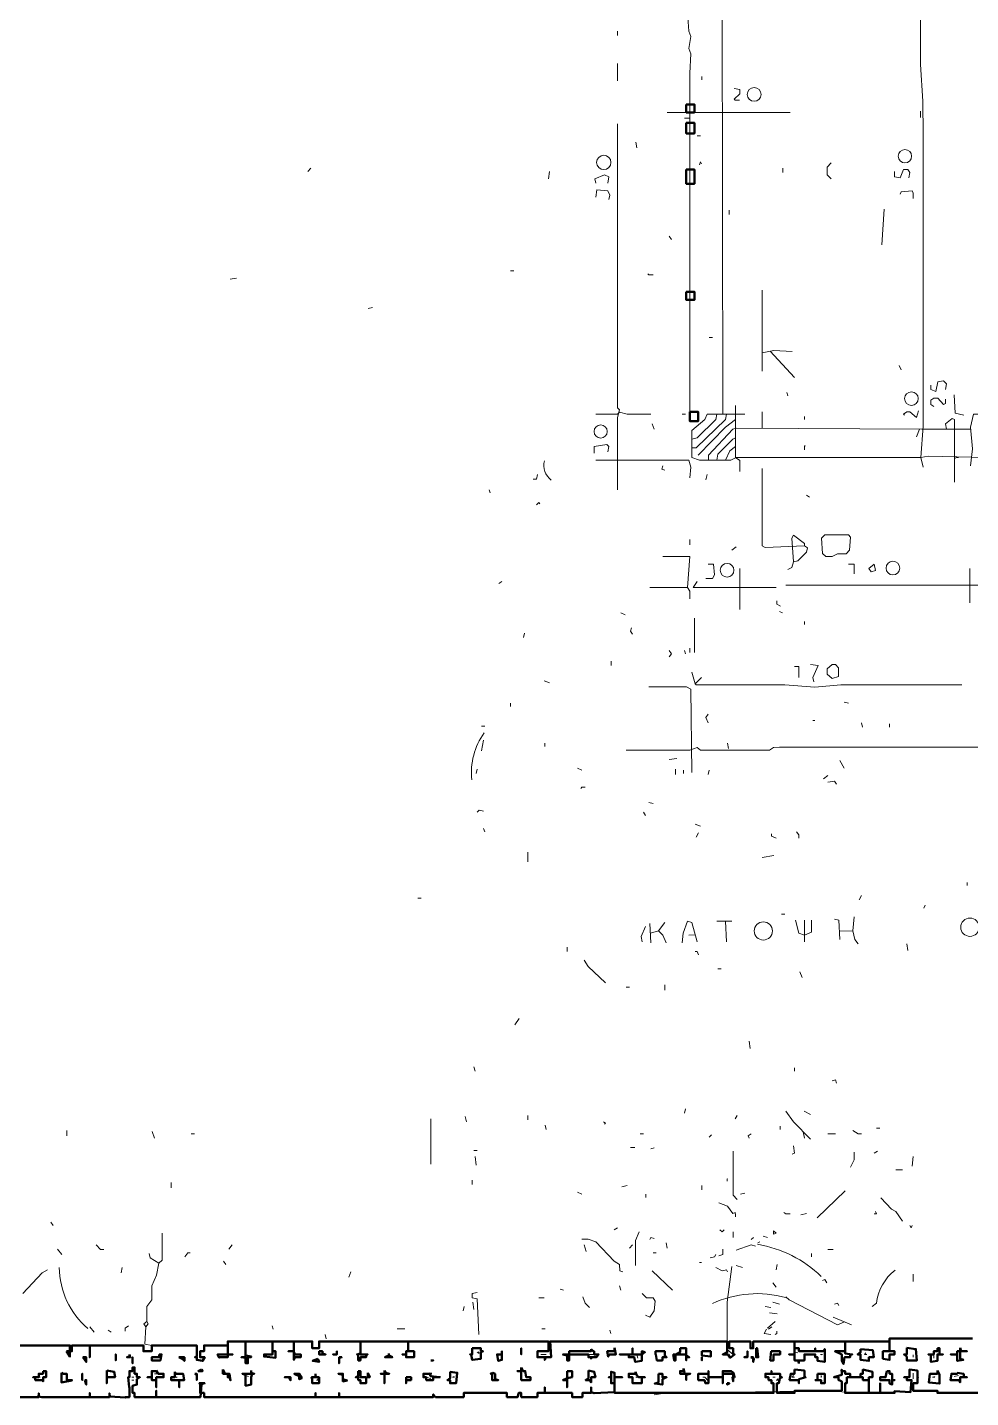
# Model space of a CAD drawing. Header units: metres. Extents: x 0.1 to 48.1, y 1.3 to 34.5.
# Drawn here: x 16.18 to 21.99, y 1.35 to 9.79 of the extents above; entities that cross this region are included whole.
import ezdxf

# ---------------------------------------------------------------- set-up
doc = ezdxf.new("R2010")
doc.units = ezdxf.units.M
doc.linetypes.add('DASHDOT', pattern=[1, 0.5, -0.25, 0, -0.25])
for name, color, linetype, lineweight in [('P2D_AXONES', 1, 'DASHDOT', 13), ('P2D_GRAMMES', 7, 'Continuous', 18), ('P2D_MIKRA', 8, 'Continuous', 13), ('P2D_TOIXOI', 7, 'Continuous', 50), ('P2D_TOXA', 7, 'Continuous', 18)]:
    doc.layers.add(name, color=color, linetype=linetype, lineweight=lineweight)

msp = doc.modelspace()

# ---------------------------------------------------------------- linework, layer by layer
at = {"layer": 'P2D_AXONES'}
msp.add_lwpolyline([(20.70294, 8.175209), (20.70294, 6.599346), (20.722277, 6.589372), (20.963123, 6.599346)], dxfattribs=at)
at = {"layer": 'P2D_GRAMMES'}
for p, q in [((20.456309, 10.70856), (20.459506, 7.411639)), ((20.875209, 9.270244), (20.117199, 9.270244)), ((21.453691, 8.673901), (21.440393, 8.454476)), ((20.752651, 7.798704), (20.901806, 7.636623)), ((21.673153, 7.318785), (21.653168, 7.270916)), ((20.565712, 6.459712), (20.565712, 6.207042)), ((21.9813, 6.459712), (21.9813, 6.246937)), ((22.205052, 6.356467), (20.848613, 6.356467)), ((20.285387, 6.153848), (20.285387, 5.941073)), ((20.26975, 5.821387), (20.290079, 5.748246)), ((21.269048, 4.312016), (21.260864, 4.225848)), ((20.010812, 4.27212), (20.017461, 4.152435)), ((20.064005, 4.225576), (20.014167, 4.211725)), ((20.103901, 4.27877), (20.064005, 4.225576)), ((20.423063, 4.285134), (20.516152, 4.285134)), ((20.476257, 4.285134), (20.482906, 4.159084)), ((20.963123, 4.292068), (20.963123, 4.159084)), ((21.178133, 4.225315), (21.260864, 4.225848)), ((20.250183, 4.198979), (20.29166, 4.201265)), ((18.661202, 3.068613), (18.661202, 2.789346)), ((20.955737, 2.988085), (20.963123, 2.948927)), ((21.214319, 2.623115), (21.04144, 2.456885)), ((20.689031, 2.310602), (20.675733, 2.303953)), ((20.02411, 2.131073), (20.150445, 2.011387)), ((21.407147, 1.931597), (21.38055, 1.911649)), ((21.141178, 1.845157), (21.254215, 1.798613))]:
    msp.add_line(p, q, dxfattribs=at)
for points in [[(20.183691, 9.885886), (20.243534, 9.885886), (20.250183, 9.771021), (20.263482, 9.737775), (20.250183, 9.664634), (20.263482, 9.631387), (20.257042, 9.511702), (20.257042, 7.42437)], [(21.267513, 9.903409), (21.673115, 9.903409), (21.67874, 9.884058), (21.67874, 9.564895), (21.693063, 9.338822), (21.694512, 9.132696), (21.694512, 7.337408), (21.679764, 7.143732), (21.694512, 7.084738)], [(19.811917, 9.199188), (19.811917, 7.450445), (19.824634, 7.437147), (19.811917, 7.390602), (19.811917, 6.945105)], [(20.888508, 7.796204), (20.775471, 7.802853), (20.70233, 7.789555)], [(21.88589, 7.530236), (21.892539, 7.417199), (21.945733, 7.403901)], [(20.538578, 7.463743), (20.538578, 7.144581), (20.565712, 7.124634), (20.565712, 7.058141)], [(19.678351, 7.411639), (19.811335, 7.41055), (19.824634, 7.423848), (19.871178, 7.411639), (20.017461, 7.411639)], [(23.277193, 6.078044), (23.189136, 6.087356), (23.149241, 6.052379), (22.09554, 6.052379), (22.09554, 6.891911), (22.078717, 7.143732), (21.726309, 7.15123), (21.679764, 7.143732), (20.542749, 7.143732), (20.509503, 7.127231), (20.316675, 7.127231), (20.26975, 7.144581), (20.26975, 7.310812), (20.349921, 7.377304), (20.36322, 7.411639), (20.595942, 7.411639)], [(20.423063, 7.411639), (20.416414, 7.377304), (20.303377, 7.264267), (20.26975, 7.257618)], [(20.482906, 7.411639), (20.476257, 7.377304), (20.296728, 7.203695), (20.26975, 7.203695)], [(20.538578, 7.377304), (20.476257, 7.330759), (20.30903, 7.15788), (20.30903, 7.15788)], [(21.888344, 6.991649), (21.888344, 7.377304), (21.872592, 7.383953), (21.832696, 7.350707), (21.839346, 7.318723)], [(21.985628, 7.091387), (21.998927, 7.197775), (21.985628, 7.330759), (22.005576, 7.411639), (22.271545, 7.411639), (22.258246, 7.383953), (22.05212, 7.177827), (22.045471, 7.143732), (22.043707, 6.00906), (24.399293, 6.00906)], [(21.98682, 7.318842), (21.686414, 7.318723), (20.542749, 7.32411), (20.522801, 7.317461), (20.371731, 7.15788), (20.371731, 7.127231)], [(20.538578, 7.264267), (20.522801, 7.257618), (20.429712, 7.164529), (20.423063, 7.127231)], [(20.538578, 7.211073), (20.502853, 7.184476), (20.476257, 7.127231)], [(19.678351, 7.127231), (20.250183, 7.127231), (20.263482, 7.084738), (20.256832, 7.018246)], [(21.888344, 7.137932), (21.899188, 7.143732), (21.912487, 7.143732)], [(20.895157, 6.499607), (20.885715, 6.64589), (20.895157, 6.665838), (20.963123, 6.612644), (20.963123, 6.599346)], [(20.963123, 6.599346), (20.981597, 6.586047), (20.974948, 6.55945), (20.921754, 6.506257), (20.895157, 6.499607)], [(20.243534, 6.341637), (20.257042, 6.533272), (20.090602, 6.533272)], [(20.895157, 6.499607), (20.885715, 6.466361), (20.861911, 6.453063)], [(20.010812, 6.341637), (20.243534, 6.341637), (20.257042, 6.320079), (20.257042, 6.273534)], [(20.303377, 6.379921), (20.27678, 6.341637), (20.78877, 6.341637)], [(20.329974, 5.788141), (20.290079, 5.748246), (20.296728, 5.741672), (20.841963, 5.741672), (21.028141, 5.728298), (21.187723, 5.741672), (21.932435, 5.741672)], [(20.26975, 5.20301), (20.263482, 5.715), (20.236885, 5.729629), (20.004162, 5.729629)], [(22.464372, 5.362592), (22.371283, 5.369241), (22.318089, 5.359006), (20.808717, 5.359006), (20.773398, 5.355942), (20.748874, 5.339727), (20.323325, 5.339727), (20.303377, 5.355942), (20.256832, 5.339727), (19.864529, 5.339727)], [(20.064005, 4.225576), (20.090602, 4.198979), (20.11055, 4.152435)], [(20.303377, 4.159084), (20.270131, 4.27877), (20.243534, 4.285419), (20.216937, 4.212277), (20.210288, 4.152435)], [(20.908455, 4.292068), (20.928403, 4.212277), (20.963123, 4.198979), (21.006531, 4.218927), (21.006531, 4.292068)], [(21.147827, 4.298717), (21.174424, 4.292068), (21.181073, 4.172382)], [(21.260864, 4.225848), (21.274162, 4.172382), (21.29411, 4.145785)], [(19.605209, 4.046047), (19.631806, 4.006152), (19.738194, 3.906414)], [(20.848613, 3.115157), (20.895157, 3.048665), (21.001545, 2.942277)], [(20.523795, 2.869136), (20.523795, 2.596518), (20.549398, 2.569921)], [(21.433743, 2.580962), (21.500236, 2.510079), (21.526832, 2.49678), (21.566728, 2.436937)], [(19.944319, 2.370445), (19.921477, 2.317251), (19.921477, 2.164319)], [(17.005366, 2.363796), (17.005366, 2.197565), (16.985419, 2.177618), (16.97212, 2.104476), (16.941914, 2.037984), (16.941914, 1.951545), (16.912277, 1.911649), (16.912277, 1.81856), (16.89233, 1.805262), (16.905628, 1.785314), (16.898979, 1.678927), (16.941914, 1.671368)], [(19.591911, 2.326335), (19.631806, 2.326335), (19.678351, 2.310602), (19.791387, 2.190916), (19.824634, 2.170969), (19.825465, 2.131073), (19.844581, 2.124424)], [(16.925576, 2.237461), (16.932225, 2.210864), (16.985419, 2.177618)], [(16.30055, 2.137723), (16.267304, 2.117775), (16.147618, 1.99144)], [(20.516152, 2.15767), (20.487191, 1.938246), (20.487191, 1.645681), (20.523795, 1.615659)], [(18.946937, 1.998089), (18.916185, 1.99144), (18.916185, 1.964843), (18.946937, 1.958194), (18.956472, 1.73877)], [(19.964267, 1.99144), (19.990864, 1.964776), (20.030759, 1.964776), (20.044058, 1.944895), (20.037408, 1.885052), (20.010812, 1.845157), (19.984215, 1.858455)], [(21.209736, 1.816927), (21.167775, 1.798613), (20.86856, 1.951545), (20.848613, 1.971492)], [(16.912277, 1.81856), (16.918927, 1.805262), (16.905628, 1.785314)], [(20.210288, 1.378187), (21.114581, 1.391936), (21.274162, 1.378187)]]:
    msp.add_lwpolyline(points, dxfattribs=at)
msp.add_lwpolyline([(21.167775, 6.549846), (21.134529, 6.533272), (21.094634, 6.533272), (21.074686, 6.552801), (21.068037, 6.64589), (21.087984, 6.667339), (21.234267, 6.667339), (21.247565, 6.652539), (21.240916, 6.572749), (21.220969, 6.549846)], close=True, dxfattribs=at)
at = {"layer": 'P2D_MIKRA'}
for p, q in [((19.811917, 9.771021), (19.811917, 9.744424)), ((19.811917, 9.571545), (19.811917, 9.465157)), ((20.331944, 9.491754), (20.331944, 9.471806)), ((20.223586, 9.2358), (20.256832, 9.2358)), ((21.67874, 9.278979), (21.67874, 9.239084)), ((20.303377, 9.125548), (20.323325, 9.125548)), ((19.924372, 9.086152), (19.931021, 9.052906)), ((17.922958, 8.926571), (17.90301, 8.906623)), ((19.392435, 8.906623), (19.385785, 8.860079)), ((20.830773, 8.926571), (20.830773, 8.899974)), ((20.500148, 8.667251), (20.500148, 8.640654)), ((20.130497, 8.50767), (20.143796, 8.487723)), ((19.153063, 8.293547), (19.17301, 8.293547)), ((17.464162, 8.248351), (17.424267, 8.241702)), ((18.301963, 8.068822), (18.275366, 8.062173)), ((20.376518, 7.883491), (20.396466, 7.883491)), ((21.54678, 7.709764), (21.560079, 7.683168)), ((20.855262, 7.543534), (20.861911, 7.523586)), ((20.02411, 7.350707), (20.037408, 7.317461)), ((20.210288, 7.411639), (20.230236, 7.411639)), ((20.963123, 7.397251), (20.963123, 7.377304)), ((20.36322, 7.038194), (20.356571, 7.004948)), ((19.020079, 6.945105), (19.026728, 6.925157)), ((20.974948, 6.911859), (20.994895, 6.89856)), ((20.257042, 6.639241), (20.257042, 6.605995)), ((20.542749, 6.592696), (20.516152, 6.572749)), ((19.099869, 6.379921), (19.079921, 6.366623)), ((19.831283, 6.187094), (19.85788, 6.173796)), ((20.808717, 6.193743), (20.828665, 6.187094)), ((20.963123, 6.133901), (20.963123, 6.113953)), ((19.239503, 6.060759), (19.232853, 6.034162)), ((20.223586, 5.954372), (20.230236, 5.934424)), ((20.257042, 5.96767), (20.257042, 5.941073)), ((19.772114, 5.88788), (19.772114, 5.861283)), ((19.359188, 5.768194), (19.392435, 5.754895)), ((19.152113, 5.62856), (19.152113, 5.608613)), ((21.20767, 5.635209), (21.234267, 5.62856)), ((21.314058, 5.508874), (21.320707, 5.482277)), ((21.487402, 5.502225), (21.487402, 5.482277)), ((18.973534, 5.488395), (18.993482, 5.488395)), ((18.986832, 5.402487), (18.973534, 5.335995)), ((19.363053, 5.382539), (19.363053, 5.362592)), ((20.489555, 5.382539), (20.496204, 5.349293)), ((21.287461, 5.359006), (21.314058, 5.359006)), ((20.177042, 5.28945), (20.130497, 5.282801)), ((21.181073, 5.276152), (21.20767, 5.229607)), ((18.946937, 5.222958), (18.940288, 5.196361)), ((19.565314, 5.229607), (19.591911, 5.216309)), ((20.169093, 5.222958), (20.169093, 5.189712)), ((20.218201, 5.216309), (20.218201, 5.196361)), ((20.376518, 5.216309), (20.369869, 5.189712)), ((21.107932, 5.183063), (21.081335, 5.163115)), ((20.004162, 5.016832), (20.030759, 5.010183)), ((19.970916, 4.95699), (19.984215, 4.937042)), ((18.986832, 4.857251), (18.993482, 4.837304)), ((20.290079, 4.883848), (20.323325, 4.87055)), ((20.310026, 4.830654), (20.296728, 4.804058)), ((19.258438, 4.710969), (19.258438, 4.651126)), ((20.775471, 4.691021), (20.70233, 4.677723)), ((21.964981, 4.524791), (21.964981, 4.504843)), ((18.58123, 4.427108), (18.601178, 4.427108)), ((21.314058, 4.445), (21.300759, 4.418403)), ((20.822016, 4.329666), (20.841963, 4.329666)), ((21.706361, 4.385157), (21.699712, 4.365209)), ((21.593325, 4.145785), (21.599974, 4.10589)), ((19.500457, 4.125838), (19.500457, 4.099241)), ((20.429712, 3.991555), (20.44966, 3.991555)), ((20.935052, 3.972906), (20.948351, 3.93966)), ((20.102238, 3.893115), (20.102238, 3.859869)), ((19.864529, 3.879561), (19.884476, 3.879561)), ((19.206257, 3.68699), (19.17966, 3.647094)), ((20.622539, 3.547356), (20.629188, 3.500812)), ((18.92699, 3.387775), (18.933639, 3.361178)), ((20.902471, 3.381126), (20.902471, 3.361178)), ((20.230236, 3.128455), (20.223586, 3.101859)), ((18.873796, 3.081911), (18.880445, 3.048665)), ((19.258438, 3.08856), (19.258438, 3.061963)), ((20.549398, 3.08856), (20.536099, 3.068613)), ((20.961649, 3.115157), (21.001545, 3.095209)), ((16.418758, 2.995471), (16.418758, 2.962225)), ((16.945524, 2.988822), (16.958822, 2.948927)), ((17.184895, 2.975493), (17.204843, 2.975493)), ((19.365838, 3.028717), (19.372487, 3.00212)), ((19.950969, 2.975493), (19.970916, 2.975493)), ((20.389817, 2.968874), (20.376518, 2.955576)), ((20.812707, 3.022068), (20.812707, 3.00212)), ((21.107932, 2.975493), (21.154476, 2.975493)), ((21.407147, 3.00992), (21.427094, 3.00992)), ((18.92699, 2.872871), (18.946937, 2.872871)), ((19.891126, 2.890183), (19.917723, 2.890183)), ((20.037408, 2.889084), (20.017461, 2.882435)), ((18.933639, 2.83589), (18.940288, 2.782696)), ((21.413796, 2.869136), (21.393848, 2.855838)), ((21.63322, 2.83589), (21.626571, 2.776047)), ((21.526832, 2.753294), (21.566728, 2.753294)), ((17.060827, 2.676309), (17.060827, 2.643063)), ((18.916185, 2.689607), (18.916185, 2.66301)), ((19.871178, 2.656361), (19.837932, 2.649712)), ((20.331944, 2.656361), (20.331944, 2.629764)), ((19.565314, 2.616466), (19.591911, 2.603168)), ((19.986807, 2.603168), (19.986807, 2.58322)), ((20.595942, 2.609817), (20.569346, 2.603168)), ((20.974948, 2.483482), (20.941702, 2.476832)), ((16.320497, 2.430288), (16.333796, 2.41034)), ((19.811335, 2.397042), (19.791387, 2.383743)), ((20.523795, 2.370445), (20.523795, 2.337199)), ((17.437565, 2.290654), (17.417618, 2.264058)), ((19.605209, 2.290654), (19.618508, 2.250759)), ((19.904424, 2.290654), (19.884476, 2.270707)), ((20.11055, 2.303953), (20.117199, 2.270707)), ((20.649136, 2.337199), (20.635838, 2.323901)), ((20.708979, 2.343848), (20.735576, 2.337199)), ((16.360393, 2.264058), (16.38699, 2.230812)), ((20.030759, 2.242329), (20.050707, 2.242329)), ((21.006531, 2.237461), (21.006531, 2.217513)), ((21.107932, 2.263526), (21.141178, 2.263526)), ((16.759346, 2.151021), (16.752696, 2.117775)), ((17.384372, 2.190916), (17.39767, 2.170969)), ((18.168979, 2.124424), (18.155681, 2.091178)), ((20.542749, 2.164319), (20.582644, 2.151021)), ((20.795419, 2.170969), (20.78877, 2.137723)), ((21.632255, 2.111126), (21.632255, 2.064581)), ((19.824634, 2.037984), (19.831283, 2.011387)), ((20.768822, 2.057932), (20.78877, 2.031335)), ((19.325942, 1.964776), (19.359188, 1.964776)), ((19.458927, 2.018037), (19.478874, 2.011387)), ((18.867147, 1.911649), (18.860497, 1.885052)), ((18.92034, 1.938246), (18.92699, 1.891702)), ((20.722277, 1.911649), (20.755524, 1.905)), ((20.748874, 1.871754), (20.795419, 1.865105)), ((20.768822, 1.938246), (20.808717, 1.924948)), ((16.559869, 1.785314), (16.586466, 1.752068)), ((17.683586, 1.791963), (17.690236, 1.772016)), ((20.78212, 1.81856), (20.735576, 1.778665)), ((20.762173, 1.785314), (20.742225, 1.772016)), ((16.672906, 1.765366), (16.692853, 1.752068)), ((18.009398, 1.73877), (18.016047, 1.712173)), ((18.454895, 1.772946), (18.50144, 1.772946)), ((19.34589, 1.772946), (19.365838, 1.772946)), ((19.764791, 1.765366), (19.77144, 1.745419)), ((17.643691, 1.615659), (17.690236, 1.615659)), ((19.339241, 1.615659), (19.372487, 1.615659)), ((19.638455, 1.615659), (19.665052, 1.615659)), ((21.632255, 1.612435), (21.632255, 1.599136)), ((21.760294, 1.619084), (21.760294, 1.592487)), ((16.234058, 1.475507), (16.254005, 1.475507)), ((16.819188, 1.475507), (16.832487, 1.475507)), ((16.819188, 1.457358), (16.832487, 1.457358)), ((16.958822, 1.496876), (16.998717, 1.496876)), ((18.627775, 1.47945), (18.661021, 1.466152)), ((19.246888, 1.512696), (19.246888, 1.47945)), ((19.772114, 1.486099), (19.772114, 1.459503)), ((20.088227, 1.486099), (20.088227, 1.459503)), ((20.768822, 1.475507), (20.78212, 1.475507)), ((21.63322, 1.499398), (21.632255, 1.466152)), ((21.912487, 1.486099), (21.88589, 1.47945)), ((19.332592, 1.378187), (19.392435, 1.378187)), ((19.778089, 1.378187), (19.831283, 1.378187)), ((20.077304, 1.373063), (20.037408, 1.366414))]:
    msp.add_line(p, q, dxfattribs=at)
for points in [[(20.52945, 9.418613), (20.565712, 9.411963), (20.565712, 9.385366), (20.52945, 9.35212), (20.536099, 9.346324), (20.562696, 9.346324)], [(20.329974, 8.953168), (20.323325, 8.966466), (20.316675, 8.946518)], [(21.12788, 8.959817), (21.103982, 8.93322), (21.103982, 8.886675), (21.12788, 8.860079)], [(19.678351, 8.833482), (19.671702, 8.860079), (19.731545, 8.886675), (19.758141, 8.873377), (19.751492, 8.833482)], [(21.518817, 8.906623), (21.518817, 8.873377), (21.553429, 8.866728), (21.573377, 8.91773), (21.599974, 8.91773), (21.613272, 8.899974), (21.606623, 8.866728)], [(19.758141, 8.733743), (19.764791, 8.76034), (19.751492, 8.786937), (19.685, 8.793586), (19.678351, 8.747042)], [(21.632255, 8.740393), (21.632255, 8.773639), (21.626571, 8.786937), (21.560079, 8.780288), (21.553429, 8.76699)], [(19.997513, 8.274948), (20.004162, 8.26883), (20.030759, 8.26883)], [(21.742878, 7.590079), (21.742878, 7.563482), (21.772853, 7.550183), (21.786152, 7.610026), (21.819398, 7.616675), (21.839346, 7.596728), (21.832696, 7.563482)], [(21.832696, 7.503639), (21.832696, 7.477042), (21.819398, 7.470393), (21.786152, 7.510288), (21.759555, 7.510288), (21.742878, 7.49699), (21.742878, 7.470393), (21.759555, 7.457094)], [(21.666466, 7.430497), (21.653168, 7.390602), (21.613272, 7.42437), (21.593325, 7.42437), (21.573377, 7.41055), (21.580026, 7.403901)], [(19.751492, 7.177827), (19.758141, 7.211073), (19.744843, 7.224372), (19.666751, 7.211073), (19.666751, 7.171178)], [(20.968298, 7.217723), (20.963123, 7.211073), (20.963123, 7.191126)], [(19.319293, 7.038194), (19.312644, 7.009283), (19.292696, 7.009283)], [(20.090602, 7.091387), (20.083953, 7.07144), (20.103901, 7.064791)], [(19.332592, 6.858665), (19.325942, 6.865314), (19.312644, 6.852016)], [(20.369869, 6.486309), (20.403115, 6.486309), (20.409764, 6.419817), (20.396466, 6.396988), (20.356571, 6.396988)], [(21.234267, 6.486309), (21.269048, 6.486309), (21.269048, 6.426466)], [(20.793349, 6.260236), (20.793349, 6.240288), (20.815366, 6.22699)], [(19.897775, 6.094005), (19.891126, 6.074058), (19.904424, 6.05411)], [(20.130497, 5.954372), (20.143796, 5.934424), (20.130497, 5.914476)], [(20.901806, 5.854634), (20.928864, 5.854634), (20.928864, 5.788141)], [(21.001545, 5.867932), (21.048089, 5.861283), (21.014843, 5.788141), (21.021492, 5.761545)], [(20.369869, 5.562068), (20.356571, 5.54212), (20.369869, 5.508874)], [(21.028141, 5.523598), (21.014843, 5.523598), (21.028141, 5.523598)], [(19.611859, 5.11184), (19.591911, 5.11184), (19.585262, 5.103272)], [(21.107932, 5.143168), (21.147827, 5.149817), (21.161126, 5.129869)], [(18.986832, 4.963639), (18.960236, 4.970288), (18.946937, 4.95699)], [(20.759919, 4.824005), (20.759919, 4.810707), (20.78877, 4.797408)], [(20.915105, 4.837304), (20.928864, 4.817356), (20.928864, 4.797408)], [(19.984215, 4.252173), (19.957618, 4.19233), (19.964267, 4.159084)], [(20.290079, 4.099387), (20.303377, 4.099387), (20.310026, 4.079293)], [(21.134529, 3.301335), (21.154476, 3.307984), (21.161126, 3.288037)], [(19.724895, 3.048665), (19.738194, 3.042016), (19.731545, 3.035366)], [(20.635838, 2.975524), (20.61589, 2.962225), (20.622539, 2.948927)], [(21.260864, 2.995471), (21.29411, 2.975493), (21.314058, 2.975493)], [(20.895157, 2.902382), (20.901806, 2.855838), (20.888508, 2.849188)], [(21.269048, 2.862487), (21.269048, 2.815942), (21.247565, 2.769398)], [(20.489555, 2.697365), (20.487191, 2.697365), (20.487191, 2.682958)], [(20.436361, 2.549974), (20.489555, 2.530026), (20.522801, 2.483482), (20.536099, 2.490131), (20.538578, 2.476832), (20.538578, 2.463534)], [(20.835314, 2.490131), (20.848613, 2.482171), (20.875209, 2.482171)], [(21.400497, 2.49678), (21.407147, 2.482171), (21.393848, 2.482171)], [(20.44301, 2.383743), (20.456309, 2.370445), (20.469607, 2.383743)], [(21.613272, 2.41034), (21.619921, 2.397042), (21.626571, 2.41034)], [(16.599764, 2.290654), (16.626361, 2.263526), (16.646309, 2.263526)], [(20.037408, 2.33055), (20.017461, 2.337199), (20.010812, 2.323901)], [(20.542749, 2.257408), (20.635838, 2.290654), (20.662435, 2.284005)], [(17.178246, 2.242329), (17.164948, 2.242329), (17.145, 2.217513)], [(20.416414, 2.230812), (20.409764, 2.217513), (20.383168, 2.210864)], [(20.459506, 2.264058), (20.459506, 2.230812), (20.436361, 2.224162)], [(20.316675, 2.181542), (20.329974, 2.181542), (20.316675, 2.181542)], [(20.416414, 2.151021), (20.456309, 2.131073), (20.482906, 2.137723), (20.489555, 2.124424)], [(21.074686, 2.07123), (21.087984, 2.07788), (21.101283, 2.057932)], [(19.59856, 1.971492), (19.611859, 1.931597), (19.638455, 1.905)], [(21.147827, 1.924948), (21.167775, 1.931597), (21.174424, 1.918298)], [(16.799241, 1.791963), (16.778462, 1.778665), (16.778462, 1.758717)], [(20.728927, 1.772016), (20.715628, 1.745419), (20.755524, 1.73877)], [(20.793349, 1.758717), (20.793349, 1.745419), (20.78212, 1.73877)], [(18.946937, 1.625733), (18.956472, 1.632382), (18.956472, 1.619084)], [(19.904424, 1.615659), (19.931021, 1.615659), (19.93767, 1.592487)], [(20.921754, 1.625733), (20.902471, 1.632382), (20.902471, 1.619084)], [(21.068037, 1.612435), (21.074686, 1.615659), (21.061387, 1.615659)], [(21.340654, 1.625733), (21.334005, 1.615659), (21.347304, 1.615659)], [(21.904709, 1.605785), (21.904709, 1.592487), (21.904709, 1.605785)], [(17.091806, 1.472801), (17.085157, 1.475507), (17.098455, 1.475507)], [(17.537304, 1.47945), (17.520087, 1.486099), (17.520087, 1.472801)], [(17.962853, 1.466152), (17.969503, 1.457358), (17.956204, 1.457358)], [(18.800654, 1.47945), (18.807304, 1.475507), (18.794005, 1.475507)], [(19.931021, 1.472801), (19.93767, 1.475507), (19.924372, 1.475507)], [(20.336623, 1.475507), (20.349921, 1.475507), (20.369869, 1.452853)], [(20.795419, 1.466152), (20.802068, 1.457358), (20.78877, 1.457358)], [(20.895157, 1.486099), (20.888508, 1.475507), (20.901806, 1.475507)], [(21.068037, 1.47945), (21.065472, 1.486099), (21.065472, 1.472801)], [(21.759555, 1.47945), (21.766204, 1.475507), (21.752906, 1.475507)]]:
    msp.add_lwpolyline(points, dxfattribs=at)
for points in [[(21.393848, 6.486309), (21.400497, 6.446414), (21.373901, 6.439764), (21.360602, 6.459712)], [(21.134529, 5.867666), (21.154476, 5.867666), (21.172854, 5.847984), (21.172854, 5.794791), (21.134529, 5.781492), (21.103982, 5.808089), (21.103982, 5.841335)], [(20.773398, 2.377094), (20.78877, 2.363796), (20.773398, 2.357147)]]:
    msp.add_lwpolyline(points, close=True, dxfattribs=at)
at = {"layer": 'P2D_TOIXOI'}
for points in [[(20.235428, 9.319616), (20.235428, 9.270244), (20.285387, 9.270244), (20.285387, 9.319616)], [(20.235428, 9.20575), (20.235428, 9.141409), (20.285387, 9.141409), (20.285387, 9.20575)], [(20.235428, 8.91773), (20.235428, 8.830683), (20.285387, 8.830683), (20.285387, 8.91773)], [(20.235428, 8.164994), (20.235428, 8.115144), (20.285387, 8.115144), (20.285387, 8.164994)], [(20.257042, 7.42437), (20.257042, 7.368258), (20.30903, 7.368258), (20.30903, 7.42437)], [(16.416911, 1.635194), (16.437882, 1.635194), (16.437882, 1.602461)], [(16.720428, 1.615659), (16.720428, 1.615659), (16.720428, 1.578511), (16.720428, 1.578511)], [(16.8043, 1.615759), (16.809215, 1.597991), (16.789267, 1.597991), (16.8043, 1.602461)], [(16.988328, 1.615659), (17.002042, 1.615659), (16.995393, 1.578511), (16.941914, 1.578511), (16.941914, 1.597991), (16.988328, 1.597991)], [(17.818135, 1.629058), (17.826545, 1.615659), (17.859791, 1.615659), (17.859791, 1.597991), (17.826545, 1.597991), (17.818135, 1.582513)], [(17.972922, 1.635194), (17.993414, 1.635194), (17.993414, 1.622408), (18.012723, 1.615659), (17.972922, 1.615659)], [(18.082945, 1.635194), (18.082945, 1.635194), (18.082945, 1.615659), (18.059267, 1.615659), (18.082945, 1.615759)], [(18.401835, 1.622408), (18.405026, 1.60911), (18.424974, 1.597991), (18.378429, 1.597991), (18.401835, 1.60911)], [(18.916185, 1.65368), (18.970209, 1.65368), (18.970209, 1.635194), (18.983508, 1.635194), (18.970209, 1.629058), (18.970209, 1.589162), (18.917016, 1.582513), (18.910366, 1.615659), (18.902767, 1.615659), (18.902767, 1.615659), (18.916185, 1.615659)], [(19.098882, 1.635194), (19.098882, 1.635194), (19.098882, 1.582513), (19.076597, 1.575864), (19.069948, 1.615659), (19.098882, 1.615659)], [(19.218573, 1.65368), (19.218573, 1.65368), (19.218573, 1.615659), (19.218573, 1.615659)], [(19.649125, 1.649005), (19.661728, 1.635194), (19.666751, 1.635194), (19.666751, 1.615659), (19.694974, 1.615659), (19.681675, 1.597991), (19.649125, 1.597991), (19.649125, 1.589162), (19.648429, 1.597991), (19.632008, 1.597991), (19.632008, 1.615659), (19.513911, 1.615659), (19.513911, 1.578511), (19.500457, 1.578511), (19.500457, 1.60911), (19.47555, 1.615759), (19.47555, 1.615659), (19.513911, 1.615659), (19.513911, 1.635194), (19.548691, 1.635194), (19.548691, 1.635194), (19.649125, 1.635194)], [(19.793468, 1.655654), (19.801361, 1.615659), (19.761466, 1.615659), (19.754817, 1.602461), (19.748168, 1.635194), (19.793468, 1.635194)], [(19.904255, 1.65368), (19.904255, 1.65368), (19.904255, 1.615659), (19.960942, 1.615659), (19.960942, 1.635707), (19.98089, 1.629058), (19.960942, 1.615759), (19.960942, 1.575864), (19.921047, 1.569215), (19.914398, 1.597991), (19.880616, 1.597991), (19.880616, 1.615659), (19.825465, 1.615659), (19.825465, 1.615659), (19.904255, 1.615659)], [(20.088227, 1.635194), (20.102238, 1.635194), (20.102238, 1.60911), (20.113874, 1.597991), (20.088227, 1.597991), (20.088227, 1.578511), (20.088227, 1.578511), (20.088227, 1.578511), (20.054031, 1.578511), (20.047382, 1.615659), (20.045717, 1.615659), (20.045717, 1.635194), (20.088227, 1.635194)], [(20.15377, 1.615659), (20.169093, 1.615659), (20.169093, 1.578511), (20.160419, 1.578511)], [(20.197248, 1.65368), (20.235428, 1.65368), (20.235428, 1.60911), (20.253508, 1.597991), (20.235428, 1.597991), (20.235428, 1.578511), (20.235428, 1.578511), (20.235428, 1.615659), (20.173717, 1.615659), (20.197248, 1.629058)], [(20.331944, 1.635194), (20.386492, 1.635194), (20.386492, 1.602461), (20.331944, 1.60911)], [(20.612249, 1.635194), (20.612249, 1.635194), (20.612249, 1.597991), (20.592618, 1.597991), (20.612249, 1.602461)], [(20.665759, 1.65368), (20.672408, 1.65368), (20.679058, 1.597991), (20.665759, 1.597991)], [(20.758848, 1.635194), (20.812707, 1.635194), (20.812707, 1.615659), (20.773398, 1.615659), (20.773398, 1.578511), (20.752199, 1.578511)], [(21.308687, 1.649005), (21.383874, 1.642356), (21.390524, 1.597991), (21.36027, 1.597991), (21.36027, 1.575864), (21.308687, 1.582513), (21.308687, 1.615659), (21.290785, 1.615659), (21.308687, 1.629058)], [(21.593472, 1.655654), (21.649843, 1.649005), (21.656492, 1.578511), (21.593472, 1.578511), (21.593472, 1.602461), (21.576702, 1.615659), (21.593472, 1.615659)], [(21.782827, 1.65368), (21.796126, 1.65368), (21.796126, 1.615759), (21.816073, 1.615659), (21.782827, 1.615659), (21.782827, 1.575864), (21.742878, 1.569215), (21.742878, 1.615659), (21.725644, 1.615659), (21.725644, 1.615659), (21.760294, 1.615659), (21.760294, 1.635194), (21.782827, 1.635194)], [(21.922501, 1.655654), (21.92911, 1.635194), (21.964981, 1.635194), (21.964981, 1.635194), (21.922501, 1.635194), (21.922501, 1.589162), (21.942408, 1.582513), (21.904709, 1.575864), (21.904709, 1.615659), (21.864398, 1.615659), (21.864398, 1.615659), (21.904709, 1.615659), (21.904709, 1.635194), (21.922501, 1.635194)], [(16.516649, 1.597991), (16.538497, 1.597991), (16.538497, 1.569215)], [(16.823968, 1.597991), (16.823968, 1.597991), (16.823968, 1.561806), (16.823968, 1.561806)], [(17.108429, 1.597991), (17.143721, 1.597991), (17.143721, 1.575864), (17.128377, 1.589162)], [(17.248063, 1.52267), (17.254712, 1.513557), (17.228115, 1.513557)], [(17.380041, 1.52267), (17.394346, 1.496876), (17.420942, 1.496876), (17.427592, 1.456178), (17.420942, 1.475507), (17.410021, 1.475507), (17.410021, 1.496876), (17.380041, 1.496876)], [(17.966178, 1.589162), (17.972827, 1.569215), (17.932932, 1.575864)], [(18.096472, 1.597991), (18.112461, 1.597991), (18.096472, 1.595812), (18.096472, 1.561806), (18.096472, 1.561806)], [(18.661202, 1.578511), (18.676413, 1.578511), (18.676413, 1.578511), (18.661202, 1.578511)], [(19.218573, 1.535969), (19.229529, 1.513557), (19.242827, 1.513557), (19.249476, 1.475507), (19.276073, 1.475507), (19.276073, 1.457358), (19.218573, 1.457358), (19.218573, 1.513557), (19.195175, 1.513557), (19.195175, 1.513557), (19.218573, 1.513557)], [(20.218201, 1.529319), (20.226911, 1.496876), (20.197248, 1.496876), (20.197248, 1.513557), (20.218201, 1.513557)], [(20.331944, 1.597991), (20.331944, 1.597991), (20.331944, 1.578511), (20.331944, 1.578511)], [(20.632513, 1.597991), (20.647877, 1.597991), (20.647877, 1.569215), (20.652461, 1.589162)], [(20.902471, 1.52267), (20.963123, 1.516021), (20.963123, 1.475507), (20.971623, 1.475507), (20.928864, 1.462827), (20.928864, 1.437915), (20.928864, 1.437915), (20.928864, 1.457358), (20.871885, 1.457358), (20.878534, 1.496876), (20.902471, 1.496876)], [(16.272845, 1.513557), (16.290576, 1.513557), (16.290576, 1.475507), (16.272845, 1.475507), (16.272845, 1.449529), (16.270628, 1.457358), (16.224084, 1.457358), (16.224084, 1.475507), (16.210785, 1.475507), (16.210785, 1.475507), (16.246077, 1.475507), (16.246077, 1.496876), (16.272845, 1.496876)], [(16.385438, 1.502723), (16.396963, 1.496876), (16.418758, 1.496876), (16.418758, 1.457358), (16.450157, 1.457358), (16.450157, 1.456178), (16.385438, 1.44288)], [(16.51399, 1.496876), (16.51399, 1.496876), (16.51399, 1.457358), (16.51399, 1.457358)], [(16.529948, 1.457358), (16.538497, 1.457358), (16.538497, 1.429581)], [(16.665148, 1.516021), (16.709476, 1.509372), (16.716126, 1.475507), (16.665148, 1.475507)], [(16.665148, 1.475507), (16.665148, 1.475507), (16.665148, 1.437915), (16.665148, 1.437915)], [(16.96935, 1.516021), (16.982094, 1.496876), (17.01534, 1.496876), (17.01534, 1.475507), (16.96935, 1.475507), (16.96935, 1.413162), (16.96935, 1.413162), (16.96935, 1.457358), (16.941914, 1.457358), (16.941914, 1.476126), (16.915602, 1.475507), (16.941914, 1.475507), (16.941914, 1.513557), (16.96935, 1.513557)], [(17.083162, 1.509372), (17.088482, 1.496876), (17.135026, 1.496876), (17.141675, 1.457358), (17.11141, 1.457358), (17.11141, 1.413162), (17.11141, 1.413162), (17.11141, 1.457358), (17.060827, 1.457358), (17.060827, 1.475507), (17.083162, 1.475507)], [(17.208168, 1.496876), (17.218915, 1.496876), (17.218915, 1.457358), (17.218915, 1.457358), (17.218915, 1.489424)], [(17.553671, 1.516021), (17.553927, 1.502723), (17.573874, 1.496876), (17.560576, 1.496876), (17.553671, 1.476126), (17.553671, 1.429581), (17.520087, 1.422932), (17.520087, 1.457358), (17.520087, 1.457358), (17.520087, 1.489424), (17.500733, 1.496876), (17.553671, 1.496876)], [(17.78, 1.475507), (17.797129, 1.475507), (17.797129, 1.456178), (17.786649, 1.475507), (17.760052, 1.475507)], [(17.850407, 1.496073), (17.86644, 1.469476), (17.850407, 1.462827), (17.850407, 1.482775), (17.819895, 1.496876), (17.850407, 1.496876)], [(17.951352, 1.496073), (17.95288, 1.475507), (17.972922, 1.475507), (17.972922, 1.437915), (17.930962, 1.437915), (17.930962, 1.462827), (17.926283, 1.475507), (17.951352, 1.475507)], [(18.119972, 1.496876), (18.119972, 1.496876), (18.119972, 1.462827), (18.145707, 1.456178), (18.119972, 1.449529), (18.119972, 1.489424), (18.092513, 1.496876), (18.119972, 1.496876)], [(18.214415, 1.513557), (18.227772, 1.513557), (18.227772, 1.475507), (18.262295, 1.475507), (18.262295, 1.437915), (18.227772, 1.437915), (18.227772, 1.457358), (18.214415, 1.457358), (18.214415, 1.475507), (18.198901, 1.475507), (18.214415, 1.482775)], [(18.27315, 1.502723), (18.28534, 1.475507), (18.27315, 1.475507)], [(18.375728, 1.516021), (18.385079, 1.502723), (18.405026, 1.496876), (18.375728, 1.496876), (18.375728, 1.437915), (18.375728, 1.437915), (18.375728, 1.496073), (18.351832, 1.496876), (18.375728, 1.496876)], [(18.509403, 1.475507), (18.539435, 1.475507), (18.539435, 1.457358), (18.509403, 1.457358), (18.509403, 1.437915), (18.509403, 1.437915)], [(18.661202, 1.502723), (18.657696, 1.482775), (18.717539, 1.476126), (18.717539, 1.475507), (18.676413, 1.475507), (18.676413, 1.457358), (18.633094, 1.457358), (18.633094, 1.475507), (18.615916, 1.475507), (18.615916, 1.496876), (18.661202, 1.496876)], [(18.780042, 1.509372), (18.823927, 1.502723), (18.817277, 1.437915), (18.780042, 1.437915), (18.780042, 1.457358), (18.764084, 1.457358), (18.780042, 1.469476)], [(19.043351, 1.502723), (19.056872, 1.496073), (19.056872, 1.462827), (19.076597, 1.457358), (19.038451, 1.457358), (19.038451, 1.496876), (19.030052, 1.496876)], [(19.500457, 1.513557), (19.532184, 1.513557), (19.532184, 1.476126), (19.500457, 1.469476), (19.500457, 1.413162), (19.500457, 1.413162), (19.500457, 1.457358), (19.47555, 1.457358), (19.500457, 1.469476)], [(19.632008, 1.516021), (19.668377, 1.509372), (19.675026, 1.475507), (19.649125, 1.475507), (19.649125, 1.44288), (19.64178, 1.457358), (19.615183, 1.457358), (19.632008, 1.469476)], [(19.921477, 1.509372), (19.927696, 1.489424), (19.940995, 1.475507), (19.98089, 1.475507), (19.960942, 1.476126), (19.960942, 1.437915), (19.904255, 1.437915), (19.904255, 1.475507), (19.880616, 1.475507), (19.880616, 1.496876), (19.921477, 1.496876)], [(20.063427, 1.496876), (20.088227, 1.496876), (20.088227, 1.475507), (20.113874, 1.475507), (20.088227, 1.462827), (20.088227, 1.429581), (20.040733, 1.43623), (20.063427, 1.44288)], [(20.235428, 1.496876), (20.260157, 1.496876), (20.235428, 1.489424), (20.235428, 1.457358), (20.235428, 1.457358)], [(20.371731, 1.513557), (20.371731, 1.513557), (20.371731, 1.475507), (20.459506, 1.475507), (20.459506, 1.513557), (20.512827, 1.513557), (20.526126, 1.502723), (20.532775, 1.475507), (20.519476, 1.475507), (20.523795, 1.449529), (20.523795, 1.496876), (20.459506, 1.496876), (20.459506, 1.437915), (20.459506, 1.437915), (20.459506, 1.475507), (20.371731, 1.475507), (20.371731, 1.437915), (20.353246, 1.437915), (20.346597, 1.457358), (20.30903, 1.457358), (20.30903, 1.496876), (20.35055, 1.496876), (20.35055, 1.496876), (20.371731, 1.496876)], [(20.487191, 1.437915), (20.500148, 1.437915), (20.500148, 1.43623), (20.487191, 1.429581)], [(21.044217, 1.496876), (21.087984, 1.496876), (21.087984, 1.437915), (21.065472, 1.437915), (21.065472, 1.457358), (21.030226, 1.457358), (21.030226, 1.457358), (21.044217, 1.457358)], [(21.224293, 1.475507), (21.224293, 1.437915), (21.213927, 1.437915), (21.213927, 1.378187), (21.36027, 1.378187), (21.36027, 1.457358), (21.323403, 1.457358), (21.323403, 1.475507)], [(21.470314, 1.513557), (21.487402, 1.513557), (21.487402, 1.496876), (21.503127, 1.496876), (21.503127, 1.457358), (21.518817, 1.457358), (21.518817, 1.457358), (21.503127, 1.457358), (21.503127, 1.429581), (21.487402, 1.43623), (21.487402, 1.457358), (21.428959, 1.457358), (21.428959, 1.475507), (21.463665, 1.475507)], [(21.782827, 1.516021), (21.796126, 1.489424), (21.796126, 1.43623), (21.729634, 1.44288), (21.736283, 1.496876), (21.782827, 1.496876)], [(21.904709, 1.502723), (21.94442, 1.496073), (21.94442, 1.475507), (21.964981, 1.475507), (21.964981, 1.475507), (21.922501, 1.475507), (21.922501, 1.44288), (21.915812, 1.457358), (21.862618, 1.457358), (21.869267, 1.496876), (21.904709, 1.496876)]]:
    msp.add_lwpolyline(points, close=True, dxfattribs=at)
for points in [[(21.997949, 1.714671), (21.487402, 1.714671), (21.487402, 1.635194), (21.518817, 1.635194), (21.518817, 1.615659), (21.487402, 1.615659), (21.487402, 1.582513), (21.447129, 1.589162), (21.447129, 1.635194), (21.487402, 1.635194), (21.487402, 1.696369), (21.213927, 1.696369), (21.213927, 1.622408), (21.257539, 1.615659), (21.244241, 1.615659), (21.244241, 1.597991), (21.210995, 1.597991), (21.204346, 1.555916), (21.192804, 1.575864), (21.192804, 1.615759), (21.151152, 1.635194), (21.192804, 1.635194), (21.192804, 1.635194), (21.213927, 1.635194), (21.213927, 1.696369), (20.902471, 1.696369), (20.902471, 1.65368), (20.928864, 1.65368), (20.928864, 1.635194), (21.030226, 1.635194), (21.030226, 1.65368), (21.030226, 1.65368), (21.030226, 1.635194), (21.07801, 1.635194), (21.087984, 1.649005), (21.087984, 1.569215), (21.044217, 1.575864), (21.044217, 1.597991), (21.030226, 1.597991), (21.030226, 1.615659), (20.963123, 1.615659), (20.963123, 1.578511), (20.928864, 1.578511), (20.928864, 1.562565), (20.925079, 1.578511), (20.902471, 1.578511), (20.902471, 1.615659), (20.868991, 1.615659), (20.868991, 1.615659), (20.902471, 1.615659), (20.902471, 1.696369), (20.647877, 1.696369), (20.647877, 1.65368), (20.630729, 1.65368), (20.630729, 1.696369), (20.500148, 1.696369), (20.500148, 1.65368), (20.523795, 1.65368), (20.523795, 1.635194), (20.523795, 1.635194), (20.523795, 1.615659), (20.532775, 1.615659), (20.506178, 1.595812), (20.49288, 1.615659), (20.459634, 1.615659), (20.487191, 1.629058), (20.487191, 1.696369), (20.413089, 1.696369), (20.413089, 1.696369), (19.395759, 1.696369), (19.402408, 1.597991), (19.363053, 1.597991), (19.363053, 1.582513), (19.369162, 1.597991), (19.317782, 1.597991), (19.317782, 1.635194), (19.386268, 1.635194), (19.386268, 1.696369), (18.956472, 1.696369), (18.956472, 1.696369), (18.522374, 1.696369), (18.522374, 1.635194), (18.557958, 1.635194), (18.557958, 1.597991), (18.509403, 1.597991), (18.509403, 1.597991), (18.509403, 1.597991), (18.509403, 1.615759), (18.484817, 1.615659), (18.509403, 1.615659), (18.509403, 1.635194), (18.522374, 1.635194), (18.522374, 1.696369), (18.227772, 1.696369), (18.227772, 1.615659), (18.27315, 1.615659), (18.27315, 1.615659), (18.262295, 1.615659), (18.262295, 1.597991), (18.227772, 1.597991), (18.227772, 1.578511), (18.214415, 1.578511), (18.214415, 1.615659), (18.20555, 1.615659), (18.227772, 1.622408), (18.227772, 1.696369), (17.972922, 1.696369), (17.972922, 1.65368), (17.930962, 1.65368), (17.930962, 1.696369), (17.818135, 1.696369), (17.818135, 1.635194), (17.783735, 1.635194), (17.783735, 1.635194), (17.818135, 1.635194), (17.818135, 1.696369), (17.685581, 1.696369), (17.685581, 1.635194), (17.705086, 1.635194), (17.705086, 1.595812), (17.633717, 1.602461), (17.633717, 1.615659), (17.685581, 1.615659), (17.685581, 1.696369), (17.520087, 1.696369), (17.520087, 1.60911), (17.553671, 1.602461), (17.553671, 1.597991), (17.533979, 1.597991), (17.533979, 1.561806), (17.520087, 1.561806), (17.520087, 1.597991), (17.494084, 1.597991), (17.520087, 1.595812), (17.520087, 1.696369), (17.410021, 1.696369), (17.410021, 1.615659), (17.44089, 1.615659), (17.44089, 1.615659), (17.410021, 1.615659), (17.410021, 1.597991), (17.357314, 1.597991), (17.357314, 1.595812), (17.347801, 1.615659), (17.410021, 1.615659), (17.410021, 1.671368), (17.264479, 1.671368), (17.264479, 1.635194), (17.239395, 1.635194), (17.239395, 1.597991), (17.26801, 1.597991), (17.254712, 1.575864), (17.218915, 1.582513), (17.218915, 1.597991), (17.208168, 1.597991), (17.218915, 1.602461), (17.218915, 1.671368), (16.988328, 1.671368), (16.988328, 1.671368), (16.941914, 1.671368), (16.941914, 1.635194), (16.890113, 1.635194), (16.890113, 1.671368), (16.823968, 1.671368), (16.823968, 1.671368), (16.560125, 1.671368), (16.560125, 1.597991), (16.560125, 1.597991), (16.560125, 1.671368), (16.450157, 1.671368), (16.450157, 1.635194), (16.437882, 1.635194), (16.437882, 1.671368), (15.973163, 1.671368)], [(15.971414, 1.353055), (16.246077, 1.353055), (16.246077, 1.376387), (16.244031, 1.35644), (16.263979, 1.353055), (16.385438, 1.353055), (16.385438, 1.353055), (16.560125, 1.353055), (16.560125, 1.378187), (16.560125, 1.378187), (16.560125, 1.353055), (16.681613, 1.353055), (16.681613, 1.376387), (16.68288, 1.35644), (16.778462, 1.349791), (16.778462, 1.353055), (16.8043, 1.353055), (16.8043, 1.413162), (16.802565, 1.413162), (16.795916, 1.475507), (16.8043, 1.475507), (16.8043, 1.513557), (16.823968, 1.513557), (16.823968, 1.535281), (16.835812, 1.535281), (16.835812, 1.496876), (16.85101, 1.496876), (16.85101, 1.475507), (16.869058, 1.475507), (16.85101, 1.462827), (16.85101, 1.429581), (16.823968, 1.422932), (16.823968, 1.378187), (16.835812, 1.378187), (16.835812, 1.353055), (16.96935, 1.353055), (16.96935, 1.391936), (16.96935, 1.391936), (16.96935, 1.353055), (17.241414, 1.353055), (17.248063, 1.429581), (17.234764, 1.437915), (17.26801, 1.437915), (17.239395, 1.429581), (17.239395, 1.378187), (17.264479, 1.378187), (17.264479, 1.353055), (17.951352, 1.353055), (17.951352, 1.378187), (17.951352, 1.378187), (17.951352, 1.353055), (18.096472, 1.353055), (18.096472, 1.378187), (18.096472, 1.378187), (18.096472, 1.353055), (18.539435, 1.353055), (18.539435, 1.353055), (18.676413, 1.353055), (18.676413, 1.369738), (18.690942, 1.353055), (18.863822, 1.353055), (18.863822, 1.378187), (19.130529, 1.378187), (19.130529, 1.376387), (19.129791, 1.353055), (19.196283, 1.353055), (19.202932, 1.378187), (19.218573, 1.378187), (19.218573, 1.353055), (19.317782, 1.353055), (19.317782, 1.378187), (19.363053, 1.378187), (19.363053, 1.413162), (19.363053, 1.413162), (19.363053, 1.378187), (19.532184, 1.378187), (19.532184, 1.353055), (19.595236, 1.353055), (19.595236, 1.378187), (19.649125, 1.378187), (19.649125, 1.413162), (19.649125, 1.413162), (19.649125, 1.383037), (19.668377, 1.376387), (19.793468, 1.383037), (19.793468, 1.437915), (19.772114, 1.437915), (19.772114, 1.475507), (19.757987, 1.475507), (19.757987, 1.475507), (19.772114, 1.475507), (19.772114, 1.509372), (19.793468, 1.502723), (19.793468, 1.475507), (19.841257, 1.475507), (19.827958, 1.475507), (19.793468, 1.475507), (19.793468, 1.378187), (20.143478, 1.378187), (20.143478, 1.378187), (20.773398, 1.378187), (20.773398, 1.437915), (20.759919, 1.437915), (20.759919, 1.457358), (20.741881, 1.457358), (20.741881, 1.475507), (20.722424, 1.475507), (20.722424, 1.496876), (20.759919, 1.496876), (20.759919, 1.513557), (20.759919, 1.513557), (20.759919, 1.496876), (20.812707, 1.496876), (20.812707, 1.475507), (20.82534, 1.475507), (20.812042, 1.469476), (20.805393, 1.437915), (20.793349, 1.437915), (20.793349, 1.378187), (20.902471, 1.378187), (20.902471, 1.391936), (21.192804, 1.391936), (21.192804, 1.437915), (21.192804, 1.437915), (21.192804, 1.449529), (21.177749, 1.457358), (21.172854, 1.457358), (21.172854, 1.475507), (21.144503, 1.475507), (21.192804, 1.489424), (21.192804, 1.52267), (21.191047, 1.513557), (21.213927, 1.513557), (21.213927, 1.496876), (21.244241, 1.496876), (21.244241, 1.475507), (21.308687, 1.475507), (21.308687, 1.496876), (21.323403, 1.496876), (21.323403, 1.52267), (21.382128, 1.509372), (21.382128, 1.475507), (21.36027, 1.475507), (21.36027, 1.378187), (21.428959, 1.378187), (21.428959, 1.437915), (21.428959, 1.437915), (21.428959, 1.378187), (21.518817, 1.378187), (21.518817, 1.389686), (21.616597, 1.383037), (21.623246, 1.457358), (21.593472, 1.457358), (21.593472, 1.475507), (21.576702, 1.475507), (21.576702, 1.475507), (21.610229, 1.475507), (21.610229, 1.52267), (21.65893, 1.516021), (21.65893, 1.475507), (21.663141, 1.475507), (21.65893, 1.476126), (21.65893, 1.437915), (21.632255, 1.437915), (21.632255, 1.391936), (21.782827, 1.391936), (21.782827, 1.378187), (21.94442, 1.378187), (21.94442, 1.378187), (22.043707, 1.378187)]]:
    msp.add_lwpolyline(points, dxfattribs=at)
at = {"layer": 'P2D_TOXA'}
for centre, radius in [((20.653512, 9.3809), 0.042194), ((21.582474, 9.000115), 0.0412), ((19.727142, 8.962281), 0.04416), ((21.622549, 7.506461), 0.042063), ((19.707882, 7.303561), 0.040446), ((21.508639, 6.462237), 0.042282), ((20.486785, 6.448904), 0.042205), ((20.710229, 4.225797), 0.056071), ((21.982932, 4.24877), 0.056497)]:
    msp.add_circle(centre, radius, dxfattribs=at)
for centre, radius, start, end in [((19.473199, 7.095581), 0.115216, 165.704093, 232.697826), ((19.334029, 5.201399), 0.422386, 144.502218, 186.101625), ((20.544636, 1.548341), 0.757567, 46.392784, 80.157307), ((16.875254, 2.158673), 0.503444, 180.874093, 229.549187), ((21.708807, 1.895833), 0.303602, 128.156267, 173.238859), ((20.671673, 1.344564), 0.645836, 74.239178, 115.117626)]:
    msp.add_arc(centre, radius, start, end, dxfattribs=at)

doc.saveas('drawing.dxf')
